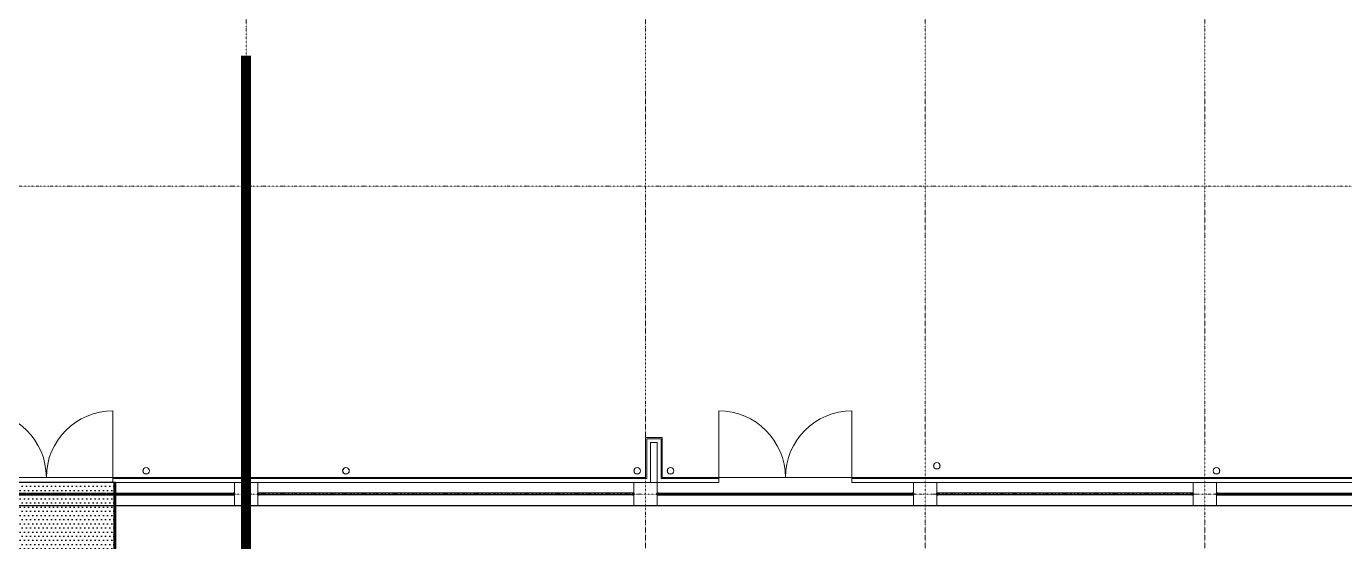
# Model space of a CAD drawing. Extents: x -32000 to 290600, y -111057 to 131250.
# Drawn here: x 132600 to 172200, y 88570 to 104057 of the extents above; entities that cross this region are included whole.
import ezdxf

# ---------------------------------------------------------------- set-up
doc = ezdxf.new("R2010")
doc.units = 0
doc.header["$LTSCALE"] = 5
for name, pattern in [('DIVIDE', [1.25, 0.5, -0.25, 0, -0.25, 0, -0.25]), ('H12PL3$0$JJP_三點線', [0.9, 0.3, -0.15, 0, -0.15, 0, -0.15, 0, -0.15]), ('XFDP30-200K$0$HIDDEN2', [0.1875, 0.125, -0.0625])]:
    doc.linetypes.add(name, pattern=pattern)
for name, color, linetype in [('area code', 5, 'Continuous'), ('H12PL3$0$A-OBJE-MEP', 252, 'Continuous'), ('H12PL3$0$A-WALL-EX', 252, 'Continuous'), ('H12PL3$0$Door', 252, 'Continuous'), ('H12PL3$0$S-COL', 252, 'Continuous'), ('H12PL3$0$S-GRID', 252, 'Continuous'), ('XFDP30$0$A-Partition-Col (50K)', 9, 'Continuous'), ('XFDP30$0$A-W-R1 (Rockwool) (50K)', 9, 'Continuous'), ('XFDP30-200K$0$A-Ceiling (200K)', 9, 'Continuous'), ('XFDP30-200K$0$A-Partition-Col (200K)', 1, 'Continuous'), ('XFDP30-200K$0$A-W-P1S (200K)', 2, 'Continuous'), ('XFDP30-200K$0$A-W-R1 (Rockwool) (200K)', 2, 'Continuous')]:
    doc.layers.add(name, color=color, linetype=linetype)
doc.layers.add('XFDP30-200K$0$A-Area (200K)', color=7, linetype='Continuous', plot=False)

# ---------------------------------------------------------------- blocks, each defined once
blk = doc.blocks.new('XFDP30$0$TP1-50-Partition_Col-side')
blk.add_lwpolyline([(-2.5, -4), (-2.5, -3.9), (-2.6, -3.9), (-2.5, -3), (-2.5, -0.3), (-2.4, -0.2), (-0.7, -0.2), (-0.5, -0.2), (-0.1, -0.2), (0, -0.2), (0, -0.2), (0.5, -0.2), (0.6, -0.2), (2.4, -0.2), (2.5, -0.3), (2.5, -3), (2.6, -3.9), (2.5, -3.9), (2.5, -4), (2.7, -4), (2.7, 0), (-2.7, 0), (-2.7, -4)], close=True)
for points in [[(-1.6, -2.1), (-2.3, -2.1, 0.414213), (-2.4, -2.2), (-2.4, -3.6), (-2.5, -3.6), (-2.5, -2.2, -0.414213), (-2.3, -2), (-1.6, -2), (-1.6, -2.1)], [(1.6, -2.1), (2.3, -2.1, -0.414213), (2.4, -2.2), (2.4, -3.6), (2.5, -3.6), (2.5, -2.2, 0.414213), (2.3, -2), (1.6, -2), (1.6, -2.1)]]:
    blk.add_lwpolyline(points, format="xyb")
blk.add_lwpolyline([(2.2, -3.6), (-2.2, -3.6, -0.414214), (-2.3, -3.5), (-2.3, -2.6, -0.414214), (-2.2, -2.5), (-1.3, -2.5, 0.414214), (-1.1, -2.3), (-1.1, -2.2, 0.414214), (-1.3, -2.1), (-1.9, -2.1), (-1.9, -2.1), (-1.3, -2.1, -0.414214), (-1.2, -2.2), (-1.2, -2.3, -0.414214), (-1.3, -2.4), (-2.2, -2.4, 0.414214), (-2.4, -2.6), (-2.4, -3.5, 0.414214), (-2.2, -3.6), (2.2, -3.6, 0.414214), (2.4, -3.5), (2.4, -2.6, 0.414214), (2.2, -2.4), (1.3, -2.4, -0.414214), (1.2, -2.3), (1.2, -2.2, -0.414214), (1.3, -2.1), (1.9, -2.1), (1.9, -2.1), (1.3, -2.1, 0.414214), (1.1, -2.2), (1.1, -2.3, 0.414214), (1.3, -2.5), (2.2, -2.5, -0.414214), (2.3, -2.6), (2.3, -3.5, -0.414214)], format="xyb", close=True)
blk = doc.blocks.new('XFDP30')
at = {"layer": 'XFDP30$0$A-W-R1 (Rockwool) (50K)'}
for p, q in [((168350, 90025, 0), (176050, 90025, 0)), ((168350, 89975, 0), (176050, 89975, 0))]:
    blk.add_line(p, q, dxfattribs=at)
at = {"layer": 'XFDP30$0$A-Partition-Col (50K)', "xscale": 10, "yscale": 10, "zscale": 10, "rotation": 90.00000000000001}
blk.add_blockref('XFDP30$0$TP1-50-Partition_Col-side', (168350, 90000), dxfattribs=at)
blk = doc.blocks.new('XFDP30-200K$0$TP1-50-Partition_Col-side')
blk.add_lwpolyline([(-2.5, -4), (-2.5, -3.9), (-2.6, -3.9), (-2.5, -3), (-2.5, -0.3), (-2.4, -0.2), (-0.7, -0.2), (-0.5, -0.2), (-0.1, -0.2), (0, -0.2), (0, -0.2), (0.5, -0.2), (0.6, -0.2), (2.4, -0.2), (2.5, -0.3), (2.5, -3), (2.6, -3.9), (2.5, -3.9), (2.5, -4), (2.7, -4), (2.7, 0), (-2.7, 0), (-2.7, -4)], close=True)
for points in [[(-1.6, -2.1), (-2.3, -2.1, 0.414213), (-2.4, -2.2), (-2.4, -3.6), (-2.5, -3.6), (-2.5, -2.2, -0.414213), (-2.3, -2), (-1.6, -2), (-1.6, -2.1)], [(1.6, -2.1), (2.3, -2.1, -0.414213), (2.4, -2.2), (2.4, -3.6), (2.5, -3.6), (2.5, -2.2, 0.414213), (2.3, -2), (1.6, -2), (1.6, -2.1)]]:
    blk.add_lwpolyline(points, format="xyb")
blk.add_lwpolyline([(2.2, -3.6), (-2.2, -3.6, -0.414214), (-2.3, -3.5), (-2.3, -2.6, -0.414214), (-2.2, -2.5), (-1.3, -2.5, 0.414214), (-1.1, -2.3), (-1.1, -2.2, 0.414214), (-1.3, -2.1), (-1.9, -2.1), (-1.9, -2.1), (-1.3, -2.1, -0.414214), (-1.2, -2.2), (-1.2, -2.3, -0.414214), (-1.3, -2.4), (-2.2, -2.4, 0.414214), (-2.4, -2.6), (-2.4, -3.5, 0.414214), (-2.2, -3.6), (2.2, -3.6, 0.414214), (2.4, -3.5), (2.4, -2.6, 0.414214), (2.2, -2.4), (1.3, -2.4, -0.414214), (1.2, -2.3), (1.2, -2.2, -0.414214), (1.3, -2.1), (1.9, -2.1), (1.9, -2.1), (1.3, -2.1, 0.414214), (1.1, -2.2), (1.1, -2.3, 0.414214), (1.3, -2.5), (2.2, -2.5, -0.414214), (2.3, -2.6), (2.3, -3.5, -0.414214)], format="xyb", close=True)
blk = doc.blocks.new('XFDP30-200K')
at = {"layer": 'XFDP30-200K$0$A-Ceiling (200K)'}
h = blk.add_hatch(dxfattribs=at)
h.set_pattern_fill('DOTS', color=256, scale=2000)
h.set_pattern_definition([(0, (27165, -17890.04), (62.5, 125), [0, -125])])
h.paths.add_polyline_path([(135275, 86975), (135275, 90350), (131125, 90350), (131125, 86975)])
at = {"layer": 'XFDP30-200K$0$A-Area (200K)'}
blk.add_lwpolyline([(174600, 89650), (43650, 89650), (43650, 85450), (18450, 85450), (18450, 60390), (23000, 60390), (23000, 55815), (18449, 55815), (18449, 350), (127550, 350), (127550, -2100), (150850, -2100), (150850, 350), (174600, 350)], close=True, dxfattribs=at)
at = {"layer": 'XFDP30-200K$0$A-Ceiling (200K)'}
blk.add_lwpolyline([(135275, 86975), (135275, 90350), (131125, 90350), (131125, 86975)], close=True, dxfattribs=at)
at = {"layer": 'XFDP30-200K$0$A-W-P1S (200K)'}
for p, q in [((135225, 90350), (135225, 86975)), ((135275, 90350), (135275, 87025))]:
    blk.add_line(p, q, dxfattribs=at)
at = {"layer": 'XFDP30-200K$0$A-W-R1 (Rockwool) (200K)', "linetype": 'XFDP30-200K$0$HIDDEN2'}
for p, q in [((131125, 90025, 0), (135275, 90025, 0)), ((131125, 89975, 0), (135275, 89975, 0))]:
    blk.add_line(p, q, dxfattribs=at)
at = {"layer": 'XFDP30-200K$0$A-W-R1 (Rockwool) (200K)'}
for p, q in [((135275, 90025, 0), (138850, 90025, 0)), ((135275, 89975, 0), (138850, 89975, 0)), ((150850, 90025, 0), (139550, 90025, 0)), ((150850, 89975, 0), (139550, 89975, 0)), ((151550, 90025, 0), (159250, 90025, 0)), ((151550, 89975, 0), (159250, 89975, 0)), ((167650, 90025, 0), (159950, 90025, 0)), ((167650, 89975, 0), (159950, 89975, 0))]:
    blk.add_line(p, q, dxfattribs=at)
at = {"layer": 'XFDP30-200K$0$A-Partition-Col (200K)', "yscale": 10, "zscale": 10}
for p, xscale, rotation in [((138850, 90000, 0), -10, 270), ((139550, 90000, 0), 10, 90.00000000000001), ((150850, 90000), -10, 270), ((151550, 90000), 10, 90.00000000000001), ((159250, 90000, 0), -10, 270), ((159950, 90000, 0), 10, 90.00000000000001), ((167650, 90000), -10, 270)]:
    blk.add_blockref('XFDP30-200K$0$TP1-50-Partition_Col-side', p, dxfattribs=dict(at, xscale=xscale, rotation=rotation))
blk = doc.blocks.new('H12PL3')
at = {"layer": 'H12PL3$0$A-OBJE-MEP', "lineweight": 0, "flags": 128}
for points in [[(136295, 90700, 1), (136105, 90700, 1)], [(142295, 90700, 1), (142105, 90700, 1)], [(151045, 90700, 1), (150855, 90700, 1)], [(152045, 90700, 1), (151855, 90700, 1)], [(160045, 90850, 1), (159855, 90850, 1)], [(168445, 90700, 1), (168255, 90700, 1)]]:
    blk.add_lwpolyline(points, format="xyb", close=True, dxfattribs=at)
at = {"layer": 'H12PL3$0$A-OBJE-MEP', "lineweight": 0}
for centre in [(136200, 90700), (142200, 90700), (150950, 90700), (151950, 90700), (159950, 90850), (168350, 90700)]:
    blk.add_circle(centre, 100, dxfattribs=at)
at = {"layer": 'H12PL3$0$A-WALL-EX', "lineweight": 0}
for p, q in [((151350, 91665), (151235, 91665)), ((151350, 91665), (151235, 91665)), ((151235, 90500), (151235, 91665)), ((151350, 91665), (151550, 91665)), ((151665, 91665), (151550, 91665)), ((151665, 91665), (151550, 91665)), ((151665, 91665), (151665, 90500)), ((135200, 90500), (135200, 90465)), ((135200, 90465), (151200, 90465)), ((135200, 90465), (135200, 90385)), ((135200, 90385), (135200, 90350)), ((151200, 90465), (151235, 90465)), ((151235, 90465), (151235, 90500)), ((151235, 90465), (151235, 90500)), ((151665, 90500), (151665, 90465)), ((151665, 90500), (151665, 90465)), ((151665, 90465), (151700, 90465)), ((151700, 90465), (153400, 90465)), ((153400, 90500), (153400, 90465)), ((153400, 90465), (153400, 90385)), ((153400, 90385), (153400, 90350)), ((157400, 90500), (157400, 90465)), ((157400, 90465), (237400, 90465)), ((157400, 90465), (157400, 90385)), ((157400, 90385), (157400, 90350))]:
    blk.add_line(p, q, dxfattribs=at)
at = {"layer": 'H12PL3$0$A-WALL-EX', "lineweight": 0, "flags": 128}
for points in [[(151200, 91700), (151235, 91700)], [(151200, 91700), (151200, 90500)], [(151665, 91700), (151235, 91700)], [(151350, 91550), (151550, 91550)], [(151350, 90465), (151350, 91550)], [(151550, 91550), (151550, 90465)], [(151700, 91700), (151665, 91700)], [(151700, 90500), (151700, 91700)], [(127200, 90500), (151200, 90500)], [(135180, 90500), (151200, 90500)], [(135180, 90500), (151200, 90500)], [(135180, 90500), (151200, 90500)], [(135180, 90500), (151200, 90500)], [(151200, 90500), (135200, 90500)], [(135200, 90350), (151350, 90350)], [(151350, 90350), (151350, 90465)], [(151550, 90350), (151550, 90465)], [(151550, 90350), (153400, 90350)], [(151700, 90500), (153420, 90500)], [(151700, 90500), (153420, 90500)], [(151700, 90500), (153420, 90500)], [(151700, 90500), (153420, 90500)], [(151700, 90500), (243600, 90500)], [(153400, 90500), (151700, 90500)], [(157380, 90500), (237360, 90500)], [(157380, 90500), (237360, 90500)], [(157380, 90500), (237360, 90500)], [(157380, 90500), (237360, 90500)], [(237400, 90500), (157400, 90500)], [(157400, 90350), (237400, 90350)]]:
    blk.add_lwpolyline(points, dxfattribs=at)
at = {"layer": 'H12PL3$0$Door', "lineweight": 0}
for p, q in [((135200, 90500), (135200, 92500)), ((153400, 90500), (153400, 92500)), ((157400, 90500), (157400, 92500)), ((135200, 90500), (135200, 90465)), ((135200, 90500), (135200, 90465)), ((135200, 90465), (135200, 90385)), ((135200, 90465), (135200, 90385)), ((135200, 90385), (135200, 90350)), ((153400, 90500), (153400, 90465)), ((153400, 90500), (153400, 90465)), ((153400, 90465), (153400, 90385)), ((153400, 90465), (153400, 90385)), ((153400, 90385), (153400, 90350)), ((157400, 90500), (157400, 90465)), ((157400, 90500), (157400, 90465)), ((157400, 90465), (157400, 90385)), ((157400, 90465), (157400, 90385)), ((157400, 90385), (157400, 90350))]:
    blk.add_line(p, q, dxfattribs=at)
for centre, start, end in [((131200, 90500), 0, 90), ((135200, 90500), 90, 180), ((153400, 90500), 0, 90), ((157400, 90500), 90, 180)]:
    blk.add_arc(centre, 2000, start, end, dxfattribs=at)
at = {"layer": 'H12PL3$0$S-COL', "lineweight": 0, "flags": 128}
for points in [[(138850, 90350), (138850, 89650), (139550, 89650), (139550, 90350)], [(150850, 90350), (150850, 89650), (151550, 89650), (151550, 90350), (151350, 90350)], [(159250, 90350), (159250, 89650), (159950, 89650), (159950, 90350)], [(167650, 90350), (167650, 89650), (168350, 89650), (168350, 90350)]]:
    blk.add_lwpolyline(points, dxfattribs=at)
at = {"layer": 'H12PL3$0$S-GRID', "linetype": 'H12PL3$0$JJP_三點線', "lineweight": 0}
for p, q in [((139200, 128250), (139200, -28000)), ((151200, 128250), (151200, -28000)), ((159600, 128250), (159600, -28000)), ((168000, 128250), (168000, -28000)), ((-29000, 99250), (289600, 99250)), ((-29000, 90000), (289600, 90000))]:
    blk.add_line(p, q, dxfattribs=at)
for name in ['XFDP30-200K', 'XFDP30']:
    blk.add_blockref(name, (0, 0))

msp = doc.modelspace()

# ---------------------------------------------------------------- linework, layer by layer
at = {"layer": 'area code', "color": 5, "linetype": 'DIVIDE', "const_width": 300}
msp.add_lwpolyline([(139200, 103179), (139200, -9579)], dxfattribs=at)

# ---------------------------------------------------------------- block references
msp.add_blockref('H12PL3', (0, 0))

doc.saveas('drawing.dxf')
